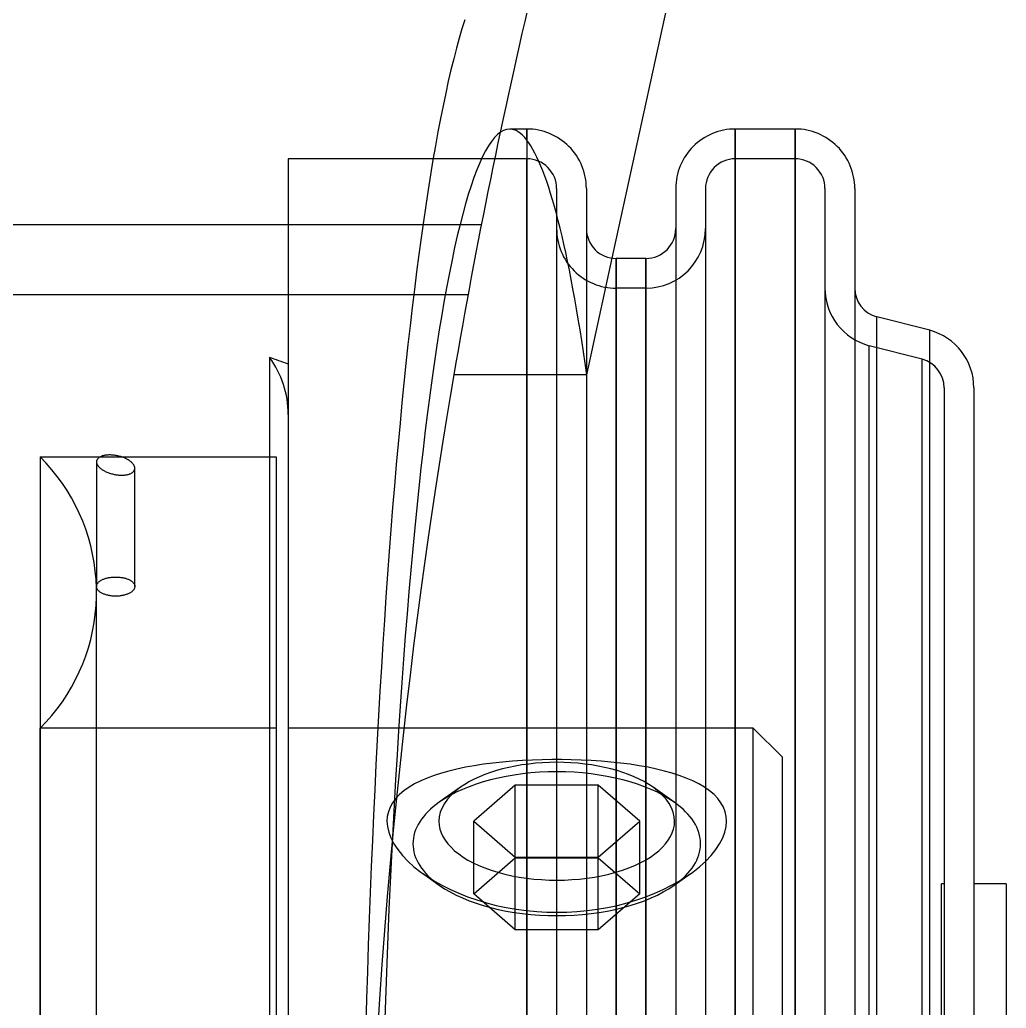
# Model space of a CAD drawing. Header units: millimetres. Extents: x -29 to 3384, y -388 to 1226.
# Drawn here: x 805.75 to 826.32, y -68.04 to -47.41 of the extents above; entities that cross this region are included whole.
import ezdxf

# ---------------------------------------------------------------- set-up
doc = ezdxf.new("R2010")
doc.units = ezdxf.units.MM
doc.layers.add('MAIN-1', color=7, linetype='Continuous')
doc.layers.add('MAIN-2', color=7, linetype='Continuous')

msp = doc.modelspace()

# ---------------------------------------------------------------- linework, layer by layer
at = {"layer": 'MAIN-1'}
for p, q in [((818.10591, -52.3885), (819.34843, -46.69394)), ((816.32493, -49.69394), (815.96636, -49.69394)), ((816.32493, -49.69394), (816.32493, -76.69394)), ((820.67193, -49.69394), (820.67193, -76.69394)), ((821.92243, -49.69394), (820.67193, -49.69394)), ((821.92243, -49.69394), (821.92243, -76.69394)), ((817.56693, -50.93594), (817.56693, -76.69394)), ((819.42993, -50.93594), (819.42993, -76.69394)), ((823.16443, -50.93594), (823.16443, -76.69394)), ((818.18793, -52.39394), (818.18793, -76.69394)), ((818.80893, -52.39394), (818.18793, -52.39394)), ((818.80893, -52.39394), (818.80893, -76.69394)), ((823.62471, -76.69394), (823.62471, -53.61478)), ((824.72789, -53.89426), (823.62471, -53.61478)), ((824.72789, -76.69394), (824.72789, -53.89426)), ((825.64843, -55.09394), (825.64843, -76.69394)), ((826.32343, -65.44394), (825.64843, -65.44394)), ((826.32343, -65.44394), (826.32343, -87.94394))]:
    msp.add_line(p, q, dxfattribs=at)
for centre, radius, start, end in [((816.32493, -50.93594), 1.242, 359.999943, 89.999981), ((820.67193, -50.93594), 1.242, 89.999981, 180.000037), ((821.92243, -50.93594), 1.242, 359.999943, 90.000039), ((818.18793, -51.77294), 0.621, 179.99998, 270.000019), ((818.80893, -51.77294), 0.621, 270.000019, 0), ((823.78543, -53.01494), 0.621, 179.999905, 255.000041), ((824.40643, -55.09394), 1.242, 0, 75.000003)]:
    msp.add_arc(centre, radius, start, end, dxfattribs=at)
for major_axis, start_param, end_param in [((0, -30.7), -2.83616003, -1.61096874), ((0, 27), 0.00001146, 1.43764185)]:
    msp.add_ellipse((815.9664, -76.69394), major_axis=major_axis, ratio=0.1015625, start_param=start_param, end_param=end_param, dxfattribs=at)
at = {"layer": 'MAIN-2'}
for p, q in [((816.32493, -49.92572), (816.32493, -49.69394)), ((820.67193, -76.69394), (820.67193, -49.69394)), ((821.92243, -76.69394), (821.92243, -49.69394)), ((816.32493, -49.92572), (816.32493, -54.82394)), ((811.34843, -50.31494), (811.34843, -76.69394)), ((816.32493, -50.31494), (811.34843, -50.31494)), ((816.32493, -50.31494), (816.32493, -76.69394)), ((816.32493, -76.69394), (816.32493, -50.31494)), ((820.67193, -50.31494), (820.67193, -76.69394)), ((820.67193, -76.69394), (820.67193, -50.31494)), ((821.92243, -50.31494), (820.67193, -50.31494)), ((821.92243, -50.31494), (821.92243, -76.69394)), ((821.92243, -76.69394), (821.92243, -50.31494)), ((816.94593, -50.93594), (816.94593, -76.69394)), ((820.05093, -50.93594), (820.05093, -76.69394)), ((822.54343, -50.93594), (822.54343, -76.69394)), ((815.37492, -51.69394), (791.32194, -51.69394)), ((817.5745, -54.82394), (818.10591, -52.3885)), ((818.18793, -76.69394), (818.18793, -52.39394)), ((818.80893, -76.69394), (818.80893, -52.39394)), ((791.59755, -53.14394), (815.09931, -53.14394)), ((818.18793, -76.69394), (818.18793, -53.01494)), ((818.18793, -53.01494), (818.18793, -76.69394)), ((818.80893, -53.01494), (818.18793, -53.01494)), ((818.80893, -76.69394), (818.80893, -53.01494)), ((818.80893, -53.01494), (818.80893, -76.69394)), ((823.62471, -76.69394), (823.62471, -53.61478)), ((824.72789, -76.69394), (824.72789, -53.89426)), ((823.46398, -76.69394), (823.46398, -54.21462)), ((823.46398, -76.69394), (823.46398, -54.21462)), ((824.56716, -54.4941), (823.46398, -54.21462)), ((810.95766, -54.45997), (810.95766, -98.92792)), ((810.95766, -54.45997), (810.95766, -98.92792)), ((824.56716, -76.69394), (824.56716, -54.4941)), ((824.56716, -76.69394), (824.56716, -54.4941)), ((814.80124, -54.82396), (814.72565, -55.27161)), ((816.32493, -54.82394), (814.80124, -54.82394)), ((816.32493, -76.69394), (816.32493, -54.82394)), ((817.5745, -54.82394), (816.32493, -54.82394)), ((825.02743, -55.09394), (825.02743, -76.69394)), ((814.72565, -55.27161), (814.64941, -55.73304)), ((811.34843, -55.64756), (811.34843, -76.69394)), ((814.64941, -55.73304), (814.57282, -56.20731)), ((814.57282, -56.20731), (814.4962, -56.69338)), ((807.49949, -56.5077), (807.48441, -56.5115)), ((807.51532, -56.50435), (807.49949, -56.5077)), ((807.53184, -56.50145), (807.51532, -56.50435)), ((807.54898, -56.49904), (807.53184, -56.50145)), ((807.56668, -56.49714), (807.54898, -56.49904)), ((807.58488, -56.49576), (807.56668, -56.49714)), ((807.60352, -56.49494), (807.58488, -56.49576)), ((807.62251, -56.49467), (807.60352, -56.49494)), ((807.64177, -56.49494), (807.62251, -56.49467)), ((807.66121, -56.49573), (807.64177, -56.49494)), ((807.68074, -56.49702), (807.66121, -56.49573)), ((807.70026, -56.4988), (807.68074, -56.49702)), ((807.71969, -56.50105), (807.70026, -56.4988)), ((807.73893, -56.50375), (807.71969, -56.50105)), ((807.75797, -56.50689), (807.73893, -56.50375)), ((807.77721, -56.51055), (807.75797, -56.50689)), ((806.17686, -56.53709), (806.17686, -96.8508)), ((806.30091, -56.66683), (806.17686, -56.53709)), ((806.17686, -56.53709), (811.09843, -56.53709)), ((806.17686, -56.53709), (806.17686, -96.8508)), ((806.41901, -56.80201), (806.30091, -56.66683)), ((807.34893, -56.62969), (807.34843, -56.63933)), ((807.34843, -56.63933), (807.34843, -59.23759)), ((807.34843, -56.63933), (807.34893, -56.64914)), ((807.35042, -56.62009), (807.34893, -56.62969)), ((807.34893, -56.64914), (807.35042, -56.65922)), ((807.3529, -56.6106), (807.35042, -56.62009)), ((807.35042, -56.65922), (807.3529, -56.66953)), ((807.35638, -56.60125), (807.3529, -56.6106)), ((807.3529, -56.66953), (807.35638, -56.68003)), ((807.36086, -56.59209), (807.35638, -56.60125)), ((807.35638, -56.68003), (807.36086, -56.69066)), ((807.36635, -56.58319), (807.36086, -56.59209)), ((807.36086, -56.69066), (807.36635, -56.70137)), ((807.37284, -56.57458), (807.36635, -56.58319)), ((807.36635, -56.70137), (807.37284, -56.71212)), ((807.38034, -56.56631), (807.37284, -56.57458)), ((807.37284, -56.71212), (807.38034, -56.72286)), ((807.38884, -56.55842), (807.38034, -56.56631)), ((807.39825, -56.55094), (807.38884, -56.55842)), ((807.40853, -56.54389), (807.39825, -56.55094)), ((807.41957, -56.53728), (807.40853, -56.54389)), ((807.43133, -56.53114), (807.41957, -56.53728)), ((807.44372, -56.52549), (807.43133, -56.53114)), ((807.45667, -56.52034), (807.44372, -56.52549)), ((807.47014, -56.51571), (807.45667, -56.52034)), ((807.48441, -56.5115), (807.47014, -56.51571)), ((807.79663, -56.51472), (807.77721, -56.51055)), ((807.81616, -56.51938), (807.79663, -56.51472)), ((807.83568, -56.52454), (807.81616, -56.51938)), ((807.85512, -56.53016), (807.83568, -56.52454)), ((807.87438, -56.53625), (807.85512, -56.53016)), ((807.89337, -56.5428), (807.87438, -56.53625)), ((807.91201, -56.54977), (807.89337, -56.5428)), ((807.9302, -56.55716), (807.91201, -56.54977)), ((807.9479, -56.56491), (807.9302, -56.55716)), ((807.96504, -56.57298), (807.9479, -56.56491)), ((807.98156, -56.58133), (807.96504, -56.57298)), ((807.99739, -56.58991), (807.98156, -56.58133)), ((808.01246, -56.59868), (807.99739, -56.58991)), ((808.02673, -56.6076), (808.01246, -56.59868)), ((808.04021, -56.61668), (808.02673, -56.6076)), ((808.05315, -56.6261), (808.04021, -56.61668)), ((808.06554, -56.63585), (808.05315, -56.6261)), ((808.0773, -56.64587), (808.06554, -56.63585)), ((808.08834, -56.65612), (808.0773, -56.64587)), ((808.09861, -56.66657), (808.08834, -56.65612)), ((808.10803, -56.67716), (808.09861, -56.66657)), ((808.11652, -56.68785), (808.10803, -56.67716)), ((808.12403, -56.69859), (808.11652, -56.68785)), ((808.13052, -56.70935), (808.12403, -56.69859)), ((808.13601, -56.72007), (808.13052, -56.70935)), ((811.09843, -56.53709), (811.09843, -96.8508)), ((814.4962, -56.69338), (814.41984, -57.19012)), ((806.53093, -56.94236), (806.41901, -56.80201)), ((807.38034, -56.72286), (807.38884, -56.73354)), ((807.38884, -56.73354), (807.39825, -56.74412)), ((807.39825, -56.74412), (807.40853, -56.75456)), ((807.40853, -56.75456), (807.41957, -56.7648)), ((807.41957, -56.7648), (807.43133, -56.77481)), ((807.43133, -56.77481), (807.44372, -56.78455)), ((807.44372, -56.78455), (807.45667, -56.79396)), ((807.45667, -56.79396), (807.47014, -56.80303)), ((807.47014, -56.80303), (807.48441, -56.81194)), ((807.48441, -56.81194), (807.49949, -56.8207)), ((807.49949, -56.8207), (807.51532, -56.82927)), ((807.51532, -56.82927), (807.53184, -56.83761)), ((807.53184, -56.83761), (807.54898, -56.84567)), ((807.54898, -56.84567), (807.56668, -56.85341)), ((807.56668, -56.85341), (807.58488, -56.86079)), ((807.58488, -56.86079), (807.60352, -56.86776)), ((807.60352, -56.86776), (807.62251, -56.87429)), ((807.62251, -56.87429), (807.64177, -56.88038)), ((807.64177, -56.88038), (807.66121, -56.886)), ((807.66121, -56.886), (807.68074, -56.89115)), ((807.68074, -56.89115), (807.70026, -56.89581)), ((807.70026, -56.89581), (807.71969, -56.89998)), ((807.71969, -56.89998), (807.73893, -56.90363)), ((807.73893, -56.90363), (807.75797, -56.90677)), ((807.75797, -56.90677), (807.77721, -56.90947)), ((807.77721, -56.90947), (807.79663, -56.91172)), ((807.79663, -56.91172), (807.81616, -56.9135)), ((807.81616, -56.9135), (807.83568, -56.9148)), ((807.83568, -56.9148), (807.85512, -56.91559)), ((807.85512, -56.91559), (807.87438, -56.91587)), ((807.87438, -56.91587), (807.89337, -56.91561)), ((807.89337, -56.91561), (807.91201, -56.91479)), ((807.91201, -56.91479), (807.9302, -56.91342)), ((807.9302, -56.91342), (807.9479, -56.91153)), ((807.9479, -56.91153), (807.96504, -56.90913)), ((807.96504, -56.90913), (807.98156, -56.90624)), ((807.98156, -56.90624), (807.99739, -56.9029)), ((807.99739, -56.9029), (808.01246, -56.89911)), ((808.01246, -56.89911), (808.02673, -56.89491)), ((808.02673, -56.89491), (808.04021, -56.89029)), ((808.04021, -56.89029), (808.05315, -56.88516)), ((808.05315, -56.88516), (808.06554, -56.87951)), ((808.06554, -56.87951), (808.0773, -56.87338)), ((808.0773, -56.87338), (808.08834, -56.86679)), ((808.08834, -56.86679), (808.09861, -56.85974)), ((808.09861, -56.85974), (808.10803, -56.85227)), ((808.10803, -56.85227), (808.11652, -56.8444)), ((808.11652, -56.8444), (808.12403, -56.83613)), ((808.12403, -56.83613), (808.13052, -56.82753)), ((808.13052, -56.82753), (808.13601, -56.81863)), ((808.14049, -56.7307), (808.13601, -56.72007)), ((808.13601, -56.81863), (808.14049, -56.80948)), ((808.14397, -56.7412), (808.14049, -56.7307)), ((808.14049, -56.80948), (808.14397, -56.80013)), ((808.14645, -56.75151), (808.14397, -56.7412)), ((808.14397, -56.80013), (808.14645, -56.79064)), ((808.14794, -56.7616), (808.14645, -56.75151)), ((808.14645, -56.79064), (808.14794, -56.78105)), ((808.14843, -56.77141), (808.14794, -56.7616)), ((808.14794, -56.78105), (808.14843, -56.77141)), ((808.14843, -59.23759), (808.14843, -56.77141)), ((806.63644, -57.08758), (806.53093, -56.94236)), ((806.73533, -57.23739), (806.63644, -57.08758)), ((806.8274, -57.39148), (806.73533, -57.23739)), ((814.41984, -57.19012), (814.344, -57.69658)), ((806.91246, -57.54955), (806.8274, -57.39148)), ((806.99034, -57.71128), (806.91246, -57.54955)), ((807.06089, -57.87634), (806.99034, -57.71128)), ((814.344, -57.69658), (814.26801, -58.21831)), ((807.12397, -58.0444), (807.06089, -57.87634)), ((807.17944, -58.21512), (807.12397, -58.0444)), ((807.22719, -58.38816), (807.17944, -58.21512)), ((814.26801, -58.21831), (814.19167, -58.75808)), ((807.26713, -58.56316), (807.22719, -58.38816)), ((807.29919, -58.73978), (807.26713, -58.56316)), ((807.32328, -58.91766), (807.29919, -58.73978)), ((814.19167, -58.75808), (814.11527, -59.31536)), ((807.33937, -59.09644), (807.32328, -58.91766)), ((807.34743, -59.27576), (807.33937, -59.09644)), ((807.35833, -59.19379), (807.3627, -59.18505)), ((807.3627, -59.18505), (807.36788, -59.17639)), ((807.36788, -59.17639), (807.37386, -59.16786)), ((807.37386, -59.16786), (807.38066, -59.15948)), ((807.38066, -59.15948), (807.38825, -59.15129)), ((807.38825, -59.15129), (807.39659, -59.1433)), ((807.39659, -59.1433), (807.40563, -59.13554)), ((807.40563, -59.13554), (807.41532, -59.12803)), ((807.41532, -59.12803), (807.42561, -59.12079)), ((807.42561, -59.12079), (807.43644, -59.11384)), ((807.43644, -59.11384), (807.44777, -59.1072)), ((807.44777, -59.1072), (807.45955, -59.10091)), ((807.45955, -59.10091), (807.47177, -59.09495)), ((807.47177, -59.09495), (807.48466, -59.08921)), ((807.48466, -59.08921), (807.49823, -59.08369)), ((807.49823, -59.08369), (807.51242, -59.07842)), ((807.51242, -59.07842), (807.52719, -59.07342)), ((807.52719, -59.07342), (807.54249, -59.06872)), ((807.54249, -59.06872), (807.55829, -59.06433)), ((807.55829, -59.06433), (807.57452, -59.06029)), ((807.57452, -59.06029), (807.59115, -59.05661)), ((807.59115, -59.05661), (807.60812, -59.05332)), ((807.60812, -59.05332), (807.62538, -59.05043)), ((807.62538, -59.05043), (807.64285, -59.04792)), ((807.64285, -59.04792), (807.66048, -59.04581)), ((807.66048, -59.04581), (807.67818, -59.04409)), ((807.67818, -59.04409), (807.6959, -59.04275)), ((807.6959, -59.04275), (807.71356, -59.04179)), ((807.71356, -59.04179), (807.73109, -59.04122)), ((807.73109, -59.04122), (807.74843, -59.04103)), ((807.74843, -59.04103), (807.76577, -59.04122)), ((807.76577, -59.04122), (807.78331, -59.04179)), ((807.78331, -59.04179), (807.80097, -59.04275)), ((807.80097, -59.04275), (807.81868, -59.04409)), ((807.81868, -59.04409), (807.83639, -59.04581)), ((807.83639, -59.04581), (807.85401, -59.04792)), ((807.85401, -59.04792), (807.87149, -59.05043)), ((807.87149, -59.05043), (807.88875, -59.05332)), ((807.88875, -59.05332), (807.90572, -59.05661)), ((807.90572, -59.05661), (807.92235, -59.06029)), ((807.92235, -59.06029), (807.93858, -59.06433)), ((807.93858, -59.06433), (807.95437, -59.06872)), ((807.95437, -59.06872), (807.96968, -59.07342)), ((807.96968, -59.07342), (807.98445, -59.07842)), ((807.98445, -59.07842), (807.99864, -59.08369)), ((807.99864, -59.08369), (808.0122, -59.08921)), ((808.0122, -59.08921), (808.0251, -59.09495)), ((808.0251, -59.09495), (808.03732, -59.10091)), ((808.03732, -59.10091), (808.04909, -59.1072)), ((808.04909, -59.1072), (808.06043, -59.11384)), ((808.06043, -59.11384), (808.07126, -59.12079)), ((808.07126, -59.12079), (808.08155, -59.12803)), ((808.08155, -59.12803), (808.09124, -59.13554)), ((808.09124, -59.13554), (808.10028, -59.1433)), ((808.10028, -59.1433), (808.10862, -59.15129)), ((808.10862, -59.15129), (808.11621, -59.15948)), ((808.11621, -59.15948), (808.123, -59.16786)), ((808.123, -59.16786), (808.12899, -59.17639)), ((808.12899, -59.17639), (808.13417, -59.18505)), ((808.13417, -59.18505), (808.13854, -59.19379)), ((807.34743, -59.45527), (807.34743, -59.27576)), ((807.34843, -59.23759), (807.34883, -59.22893)), ((807.34888, -59.2468), (807.34843, -59.23759)), ((807.34843, -94.02237), (807.34843, -59.36552)), ((807.34843, -94.02237), (807.34843, -59.36552)), ((807.34883, -59.22893), (807.35001, -59.22019)), ((807.35021, -59.25613), (807.34888, -59.2468)), ((807.35001, -59.22019), (807.35199, -59.21139)), ((807.35243, -59.26554), (807.35021, -59.25613)), ((807.35199, -59.21139), (807.35476, -59.20258)), ((807.35555, -59.27499), (807.35243, -59.26554)), ((807.35476, -59.20258), (807.35833, -59.19379)), ((807.35957, -59.28444), (807.35555, -59.27499)), ((807.36449, -59.29384), (807.35957, -59.28444)), ((807.37032, -59.30317), (807.36449, -59.29384)), ((807.37706, -59.31236), (807.37032, -59.30317)), ((807.3847, -59.32139), (807.37706, -59.31236)), ((807.39322, -59.33022), (807.3847, -59.32139)), ((807.40254, -59.33883), (807.39322, -59.33022)), ((807.41261, -59.34717), (807.40254, -59.33883)), ((807.42338, -59.35523), (807.41261, -59.34717)), ((807.43477, -59.36296), (807.42338, -59.35523)), ((807.44672, -59.37036), (807.43477, -59.36296)), ((807.45919, -59.37738), (807.44672, -59.37036)), ((807.47215, -59.38402), (807.45919, -59.37738)), ((807.48587, -59.39041), (807.47215, -59.38402)), ((807.50034, -59.39654), (807.48587, -59.39041)), ((808.011, -59.39041), (807.99653, -59.39654)), ((808.02472, -59.38402), (808.011, -59.39041)), ((808.03768, -59.37738), (808.02472, -59.38402)), ((808.05014, -59.37036), (808.03768, -59.37738)), ((808.0621, -59.36296), (808.05014, -59.37036)), ((808.07349, -59.35523), (808.0621, -59.36296)), ((808.08425, -59.34717), (808.07349, -59.35523)), ((808.09432, -59.33883), (808.08425, -59.34717)), ((808.10365, -59.33022), (808.09432, -59.33883)), ((808.11216, -59.32139), (808.10365, -59.33022)), ((808.11981, -59.31236), (808.11216, -59.32139)), ((808.12655, -59.30317), (808.11981, -59.31236)), ((808.13238, -59.29384), (808.12655, -59.30317)), ((808.1373, -59.28444), (808.13238, -59.29384)), ((808.14132, -59.27499), (808.1373, -59.28444)), ((808.13854, -59.19379), (808.14211, -59.20258)), ((808.14444, -59.26554), (808.14132, -59.27499)), ((808.14211, -59.20258), (808.14488, -59.21139)), ((808.14666, -59.25613), (808.14444, -59.26554)), ((808.14488, -59.21139), (808.14686, -59.22019)), ((808.14799, -59.2468), (808.14666, -59.25613)), ((808.14686, -59.22019), (808.14804, -59.22893)), ((808.14843, -59.23759), (808.14799, -59.2468)), ((808.14804, -59.22893), (808.14843, -59.23759)), ((814.11527, -59.31536), (814.03911, -59.88964)), ((807.33937, -59.63459), (807.34743, -59.45527)), ((807.51551, -59.4024), (807.50034, -59.39654)), ((807.53131, -59.40793), (807.51551, -59.4024)), ((807.54766, -59.41315), (807.53131, -59.40793)), ((807.56463, -59.41791), (807.54766, -59.41315)), ((807.58203, -59.4223), (807.56463, -59.41791)), ((807.59985, -59.42625), (807.58203, -59.4223)), ((807.61803, -59.42972), (807.59985, -59.42625)), ((807.63648, -59.43273), (807.61803, -59.42972)), ((807.65513, -59.43527), (807.63648, -59.43273)), ((807.67389, -59.43735), (807.65513, -59.43527)), ((807.69268, -59.43896), (807.67389, -59.43735)), ((807.71142, -59.44012), (807.69268, -59.43896)), ((807.73003, -59.4408), (807.71142, -59.44012)), ((807.74843, -59.44103), (807.73003, -59.4408)), ((807.76683, -59.4408), (807.74843, -59.44103)), ((807.78544, -59.44012), (807.76683, -59.4408)), ((807.80419, -59.43896), (807.78544, -59.44012)), ((807.82298, -59.43735), (807.80419, -59.43896)), ((807.84174, -59.43527), (807.82298, -59.43735)), ((807.86039, -59.43273), (807.84174, -59.43527)), ((807.87884, -59.42972), (807.86039, -59.43273)), ((807.89702, -59.42625), (807.87884, -59.42972)), ((807.91484, -59.4223), (807.89702, -59.42625)), ((807.93224, -59.41791), (807.91484, -59.4223)), ((807.94916, -59.41311), (807.93224, -59.41791)), ((807.96555, -59.40793), (807.94916, -59.41311)), ((807.98136, -59.4024), (807.96555, -59.40793)), ((807.99653, -59.39654), (807.98136, -59.4024)), ((807.32328, -59.81337), (807.33937, -59.63459)), ((807.26713, -60.16787), (807.29919, -59.99125)), ((807.29919, -59.99125), (807.32328, -59.81337)), ((814.03911, -59.88964), (813.96349, -60.48029)), ((807.22719, -60.34288), (807.26713, -60.16787)), ((807.17944, -60.51591), (807.22719, -60.34288)), ((807.12397, -60.68663), (807.17944, -60.51591)), ((813.96349, -60.48029), (813.88871, -61.08665)), ((807.06089, -60.85469), (807.12397, -60.68663)), ((806.91246, -61.18148), (806.99034, -61.01975)), ((806.99034, -61.01975), (807.06089, -60.85469)), ((806.8274, -61.33955), (806.91246, -61.18148)), ((813.88871, -61.08665), (813.81508, -61.70804)), ((806.73533, -61.49364), (806.8274, -61.33955)), ((806.53093, -61.78868), (806.63644, -61.64345)), ((806.63644, -61.64345), (806.73533, -61.49364)), ((806.41901, -61.92902), (806.53093, -61.78868)), ((813.81508, -61.70804), (813.74289, -62.34377)), ((806.17686, -62.19394), (806.30091, -62.0642)), ((806.30091, -62.0642), (806.41901, -61.92902)), ((806.17686, -76.69394), (806.17686, -62.19394)), ((806.17686, -62.19394), (806.17686, -76.69394)), ((811.09843, -62.19394), (806.17686, -62.19394)), ((821.04843, -62.19394), (811.34843, -62.19394)), ((821.04843, -76.69394), (821.04843, -62.19394)), ((821.64843, -62.79394), (821.04843, -62.19394)), ((813.74289, -62.34377), (813.67243, -62.99304)), ((816.02456, -62.88453), (815.81962, -62.90218)), ((816.23131, -62.87065), (816.02456, -62.88453)), ((816.43846, -62.86047), (816.23131, -62.87065)), ((816.64456, -62.85385), (816.43846, -62.86047)), ((816.8481, -62.85062), (816.64456, -62.85385)), ((817.04877, -62.85062), (816.8481, -62.85062)), ((817.2523, -62.85385), (817.04877, -62.85062)), ((817.4584, -62.86047), (817.2523, -62.85385)), ((817.66556, -62.87065), (817.4584, -62.86047)), ((817.87231, -62.88453), (817.66556, -62.87065)), ((818.07725, -62.90218), (817.87231, -62.88453)), ((821.64843, -62.79394), (821.64843, -76.69394)), ((813.67243, -62.99304), (813.60398, -63.65506)), ((814.69968, -63.08936), (814.54182, -63.13347)), ((814.86745, -63.04869), (814.69968, -63.08936)), ((815.04421, -63.01165), (814.86745, -63.04869)), ((815.22899, -62.97844), (815.04421, -63.01165)), ((815.42062, -62.94911), (815.22899, -62.97844)), ((815.61789, -62.92369), (815.42062, -62.94911)), ((815.81962, -62.90218), (815.61789, -62.92369)), ((818.27897, -62.92369), (818.07725, -62.90218)), ((818.47625, -62.94911), (818.27897, -62.92369)), ((818.66788, -62.97844), (818.47625, -62.94911)), ((818.85266, -63.01165), (818.66788, -62.97844)), ((819.02941, -63.04869), (818.85266, -63.01165)), ((819.19719, -63.08936), (819.02941, -63.04869)), ((819.35505, -63.13347), (819.19719, -63.08936)), ((814.11161, -63.29379), (813.98411, -63.35784)), ((814.24815, -63.23507), (814.11161, -63.29379)), ((814.3921, -63.18164), (814.24815, -63.23507)), ((814.54182, -63.13347), (814.3921, -63.18164)), ((819.50476, -63.18164), (819.35505, -63.13347)), ((819.64872, -63.23507), (819.50476, -63.18164)), ((819.78526, -63.29379), (819.64872, -63.23507)), ((819.91275, -63.35784), (819.78526, -63.29379)), ((813.76141, -63.50151), (813.66845, -63.58078)), ((813.867, -63.42714), (813.76141, -63.50151)), ((813.98411, -63.35784), (813.867, -63.42714)), ((814.94087, -63.42679), (814.49894, -63.73929)), ((816.08241, -63.38657), (815.21638, -64.13657)), ((816.08241, -64.90212), (816.08241, -63.38657)), ((817.81446, -63.38657), (816.08241, -63.38657)), ((817.81446, -64.90212), (817.81446, -63.38657)), ((818.68048, -64.13657), (817.81446, -63.38657)), ((819.39792, -63.73929), (818.95599, -63.42679)), ((820.02986, -63.42714), (819.91275, -63.35784)), ((820.13545, -63.50151), (820.02986, -63.42714)), ((820.22842, -63.58078), (820.13545, -63.50151)), ((813.58889, -63.6647), (813.52329, -63.75285)), ((813.60398, -63.65506), (813.53782, -64.32899)), ((813.66845, -63.58078), (813.58889, -63.6647)), ((820.30798, -63.6647), (820.22842, -63.58078)), ((820.37358, -63.75285), (820.30798, -63.6647)), ((813.47219, -63.84475), (813.43592, -63.93984)), ((813.52329, -63.75285), (813.47219, -63.84475)), ((820.42468, -63.84475), (820.37358, -63.75285)), ((820.46094, -63.93984), (820.42468, -63.84475)), ((813.41433, -64.03738), (813.40718, -64.13657)), ((813.40718, -64.13657), (813.41601, -64.24968)), ((813.43592, -63.93984), (813.41433, -64.03738)), ((815.21638, -65.65212), (815.21638, -64.13657)), ((815.21638, -64.13657), (816.08241, -64.88657)), ((817.81446, -64.88657), (818.68048, -64.13657)), ((818.68048, -65.65212), (818.68048, -64.13657)), ((820.48253, -64.03738), (820.46094, -63.93984)), ((820.48086, -64.24968), (820.48968, -64.13657)), ((820.48968, -64.13657), (820.48253, -64.03738)), ((813.41601, -64.24968), (813.44269, -64.36664)), ((813.53782, -64.32899), (813.4742, -65.01396)), ((820.45418, -64.36664), (820.48086, -64.24968)), ((813.44269, -64.36664), (813.48753, -64.48637)), ((813.48753, -64.48637), (813.55061, -64.60771)), ((820.34626, -64.60771), (820.40933, -64.48637)), ((820.40933, -64.48637), (820.45418, -64.36664)), ((813.55061, -64.60771), (813.63128, -64.72945)), ((813.63128, -64.72945), (813.72879, -64.85033)), ((820.16807, -64.85033), (820.26559, -64.72945)), ((820.26559, -64.72945), (820.34626, -64.60771)), ((813.72879, -64.85033), (813.84227, -64.96921)), ((815.21638, -65.65212), (816.08241, -64.90212)), ((816.08241, -66.40212), (816.08241, -64.88657)), ((816.08241, -64.88657), (817.81446, -64.88657)), ((816.08241, -64.90212), (817.81446, -64.90212)), ((817.81446, -66.40212), (817.81446, -64.88657)), ((817.81446, -64.90212), (818.68048, -65.65212)), ((820.05459, -64.96921), (820.16807, -64.85033)), ((813.4742, -65.01396), (813.41338, -65.70904)), ((813.84227, -64.96921), (813.97027, -65.08492)), ((813.97027, -65.08492), (814.11124, -65.19627)), ((819.78562, -65.19627), (819.92659, -65.08492)), ((819.92659, -65.08492), (820.05459, -64.96921)), ((814.11124, -65.19627), (814.26338, -65.30212)), ((814.1668, -65.23648), (814.49894, -65.47134)), ((814.26338, -65.30212), (814.41217, -65.39435)), ((819.39792, -65.47134), (819.73007, -65.23648)), ((819.4847, -65.39435), (819.63349, -65.30212)), ((819.63349, -65.30212), (819.78562, -65.19627)), ((814.41217, -65.39435), (814.567, -65.48044)), ((814.567, -65.48044), (814.73116, -65.56223)), ((814.73116, -65.56223), (814.90561, -65.63988)), ((818.99126, -65.63988), (819.16571, -65.56223)), ((819.16571, -65.56223), (819.32987, -65.48044)), ((819.32987, -65.48044), (819.4847, -65.39435)), ((825.02743, -65.44394), (824.97343, -65.44394)), ((824.97343, -87.94394), (824.97343, -65.44394)), ((813.41338, -65.70904), (813.35558, -66.41329)), ((814.90561, -65.63988), (815.08934, -65.71242)), ((815.08934, -65.71242), (815.28125, -65.77897)), ((816.08241, -66.40212), (815.21638, -65.65212)), ((815.28125, -65.77897), (815.48006, -65.83886)), ((818.68048, -65.65212), (817.81446, -66.40212)), ((818.41681, -65.83886), (818.61562, -65.77897)), ((818.61562, -65.77897), (818.80753, -65.71242)), ((818.80753, -65.71242), (818.99126, -65.63988)), ((815.48006, -65.83886), (815.68443, -65.89145)), ((815.68443, -65.89145), (815.89311, -65.93623)), ((815.89311, -65.93623), (816.10464, -65.97293)), ((816.10464, -65.97293), (816.31752, -66.00134)), ((817.57935, -66.00134), (817.79222, -65.97293)), ((817.79222, -65.97293), (818.00376, -65.93623)), ((818.00376, -65.93623), (818.21244, -65.89145)), ((818.21244, -65.89145), (818.41681, -65.83886)), ((816.31752, -66.00134), (816.53019, -66.02132)), ((816.53019, -66.02132), (816.74104, -66.0331)), ((816.74104, -66.0331), (816.94843, -66.03696)), ((816.94843, -66.03696), (817.15582, -66.0331)), ((817.15582, -66.0331), (817.36667, -66.02132)), ((817.36667, -66.02132), (817.57935, -66.00134)), ((817.81446, -66.40212), (816.08241, -66.40212)), ((813.35558, -66.41329), (813.30102, -67.12598)), ((813.30102, -67.12598), (813.24987, -67.84625)), ((813.24987, -67.84625), (813.20233, -68.5731))]:
    msp.add_line(p, q, dxfattribs=at)
for centre, radius, start, end in [((816.32493, -50.93594), 0.621, 359.999885, 89.999981), ((820.67193, -50.93594), 0.621, 89.999981, 180.000095), ((821.92243, -50.93594), 0.621, 359.999885, 90.000096), ((818.18793, -51.77294), 1.242, 179.99998, 270.000019), ((818.80893, -51.77294), 1.242, 270.000019, 0), ((823.78543, -53.01494), 1.242, 179.999963, 255.000041), ((809.34843, -55.64756), 2, 0, 36.426938), ((803.34843, -76.69394), 23.5, 70.097204, 71.107271), ((824.40643, -55.09394), 0.621, 0, 74.999946)]:
    msp.add_arc(centre, radius, start, end, dxfattribs=at)
for centre, major_axis, ratio, start_param, end_param in [((942.94843, -76.69394), (130, 0), 1, 2.90872448, 2.97255809), ((815.9664, -76.69394), (0, 27), 0.1015625, -0.13112184, 0.00001146), ((815.9664, -76.69394), (0, 27), 0.1015625, -0.62664432, -0.13112184), ((816.94843, -64.60531), (-3, 0), 0.5, -2.52609656, -0.6154961), ((816.94843, -64.13657), (2.45875, 0), 0.5, 0.6154961, 2.52609656), ((816.94843, -64.13657), (2.45875, 0), 0.5, 2.52609656, 3.14159265), ((816.94843, -64.13657), (2.45875, 0), 0.5, 0, 0.6154961), ((816.94843, -64.60531), (-3, 0), 0.5, -0.6154961, 0), ((816.94843, -64.60531), (-3, 0), 0.5, 3.14159265, 3.75708875), ((816.94843, -64.13657), (2.45875, 0), 0.5, 3.14159265, 6.28318531), ((816.94843, -64.60531), (-3, 0), 0.5, 0, 0.6154961), ((816.94843, -64.60531), (-3, 0), 0.5, 2.52609656, 3.14159265), ((816.94843, -64.60531), (-3, 0), 0.5, 0.6154961, 2.52609656)]:
    msp.add_ellipse(centre, major_axis=major_axis, ratio=ratio, start_param=start_param, end_param=end_param, dxfattribs=at)

doc.saveas('drawing.dxf')
